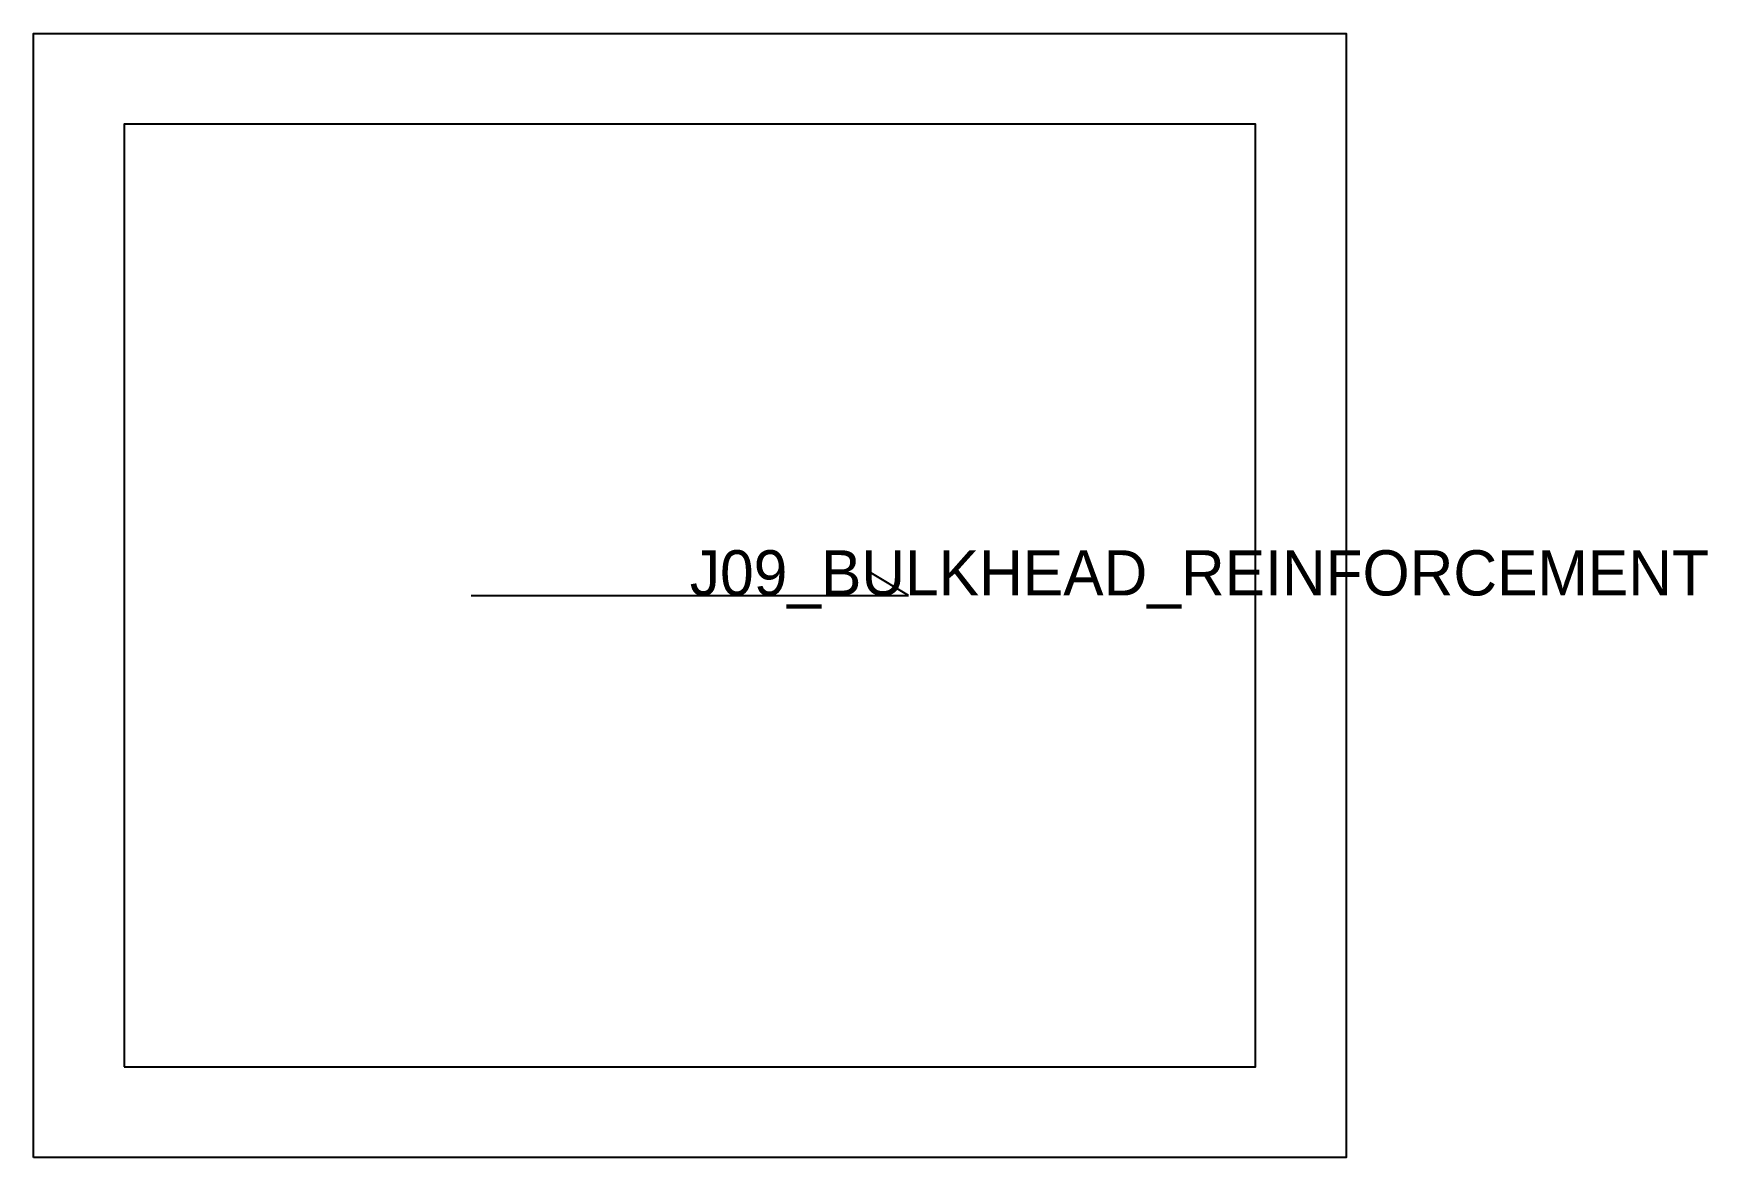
# Model space of a CAD drawing. Header units: millimetres. Extents: x -12 to 210, y -12 to 137.
import ezdxf

# ---------------------------------------------------------------- set-up
doc = ezdxf.new("R2010")
doc.units = ezdxf.units.MM
for name, color, linetype in [('CUT', 1, 'Continuous'), ('GRAIN', 3, 'Continuous'), ('LABEL', 7, 'Continuous'), ('SEW', 5, 'Continuous')]:
    doc.layers.add(name, color=color, linetype=linetype)

msp = doc.modelspace()

# ---------------------------------------------------------------- linework, layer by layer
at = {"layer": 'CUT'}
msp.add_lwpolyline([(-12, -12), (-12, 137), (162, 137), (162, -12), (-12, -12)], close=True, dxfattribs=at)
at = {"layer": 'GRAIN'}
for p, q in [((104, 62.5), (99, 65.5)), ((46, 62.5), (104, 62.5))]:
    msp.add_line(p, q, dxfattribs=at)
at = {"layer": 'SEW'}
msp.add_lwpolyline([(0, 0), (150, 0), (150, 125), (0, 125)], close=True, dxfattribs=at)

# ---------------------------------------------------------------- texts
at = {"layer": 'LABEL'}
msp.add_text('J09_BULKHEAD_REINFORCEMENT', height=6, dxfattribs=at).set_placement((75, 62.5))

doc.saveas('drawing.dxf')
